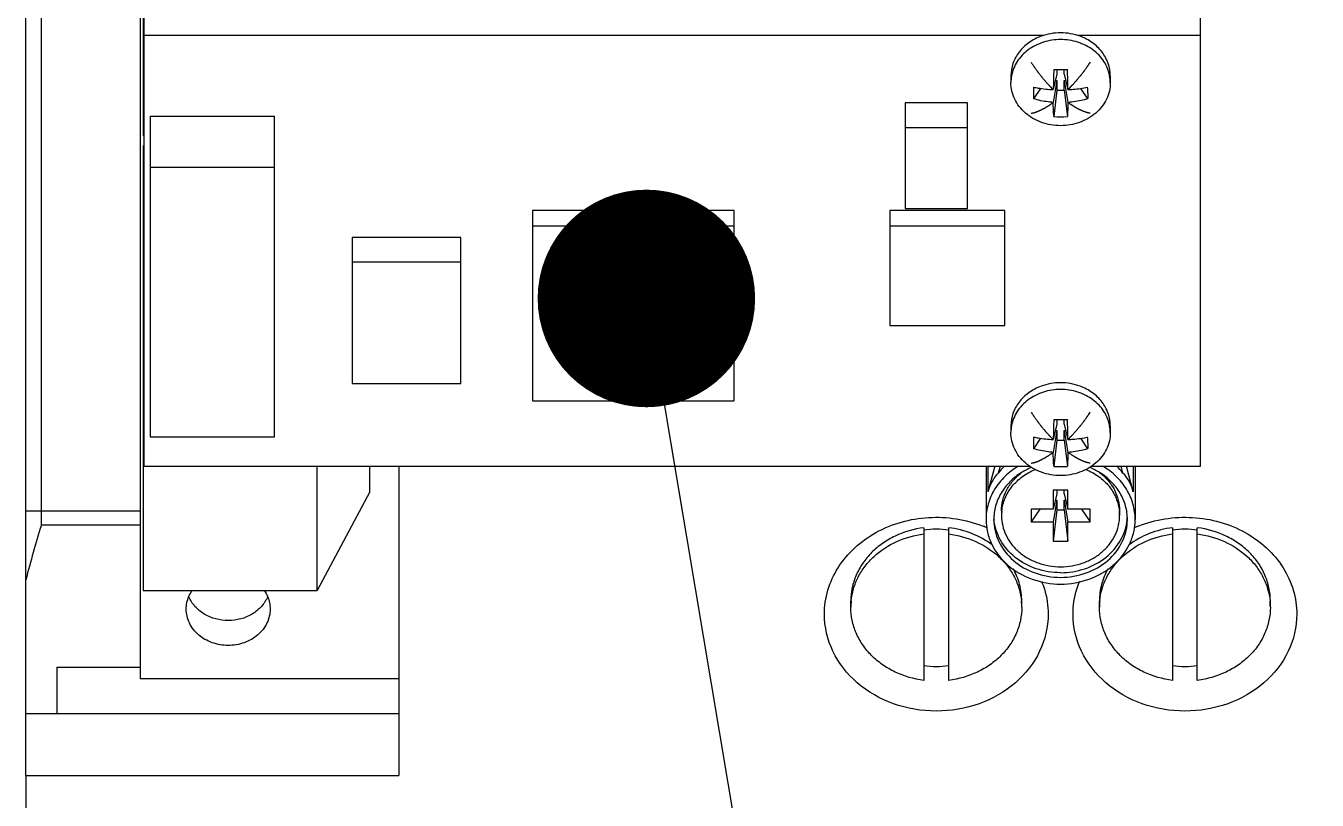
# Model space of a CAD drawing. Header units: millimetres. Extents: x 0 to 841, y 0 to 594.
# Drawn here: x 733.02 to 753.8, y 263.84 to 276.3 of the extents above; entities that cross this region are included whole.
import ezdxf

# ---------------------------------------------------------------- set-up
doc = ezdxf.new("R2010")
doc.units = ezdxf.units.MM
doc.header["$LTSCALE"] = 46.255
doc.layers.get('0').update_dxf_attribs({"linetype": 'CONTINUOUS'})
for name, color, linetype in [('AXIS', 7, 'CONTINUOUS'), ('COSMETIC', 7, 'CONTINUOUS'), ('NOTE', 7, 'CONTINUOUS')]:
    doc.layers.add(name, color=color, linetype=linetype)
doc.styles.get("Standard").update_dxf_attribs({"font": 'txt', "width": 0.85})
doc.dimstyles.get("Standard").update_dxf_attribs({"dimtxt": 3.5, "dimasz": 3.5, "dimexe": 1.5, "dimexo": 1, "dimtad": 1, "dimtxsty": 'STANDARD', "dimblk": '_FILLED', "dimblk1": '_FILLED', "dimblk2": '_FILLED', "dimcen": 0.09, "dimadec": 0, "dimazin": 0, "dimtol": 1, "dimtp": 0.01, "dimtm": 0.01, "dimtfac": 1, "dimtofl": 0, "dimtmove": 0, "dimatfit": 3, "dimldrblk": '_FILLED', "dimfxl": 1, "dimtolj": 1, "dimarcsym": 0})

# ---------------------------------------------------------------- blocks, each defined once
blk = doc.blocks.new('_FILLED')
at = {"color": 0, "linetype": 'BYBLOCK'}
blk.add_solid([(0, 0), (-1, 0.2143), (-1, -0.2143)], dxfattribs=at)

msp = doc.modelspace()

# ---------------------------------------------------------------- linework, layer by layer
at = {"color": 7, "linetype": 'CONTINUOUS'}
for p, q in [((733.024, 264.234), (733.024, 282.421)), ((733.274, 268.495), (733.274, 282.421)), ((734.861, 282.421), (734.861, 265.795)), ((734.911, 279.997), (734.911, 274.531)), ((734.924, 276.541), (734.924, 269.213)), ((751.924, 269.213), (751.924, 276.541)), ((749.4, 276.141), (734.924, 276.141)), ((751.924, 276.141), (749.947, 276.141)), ((749.614, 275.593), (749.614, 275.518)), ((749.733, 275.518), (749.733, 275.593)), ((748.874, 275.491), (748.874, 275.383)), ((749.614, 275.518), (749.555, 275.27)), ((749.614, 275.415), (749.555, 275.065)), ((749.59, 275.415), (749.614, 275.415)), ((749.614, 275.415), (749.614, 275.261)), ((749.733, 275.518), (749.792, 275.27)), ((749.733, 275.415), (749.758, 275.415)), ((749.733, 275.415), (749.792, 275.065)), ((749.733, 275.261), (749.733, 275.415)), ((750.474, 275.491), (750.474, 275.383)), ((749.352, 275.29), (749.239, 275.123)), ((749.614, 275.261), (749.565, 274.84)), ((749.614, 275.261), (749.733, 275.261)), ((749.733, 275.261), (749.783, 274.84)), ((749.996, 275.29), (750.109, 275.123)), ((748.174, 275.058), (747.174, 275.058)), ((747.174, 275.058), (747.174, 273.359)), ((748.174, 273.359), (748.174, 275.058)), ((735.024, 274.842), (737.024, 274.842)), ((735.024, 274.842), (735.024, 269.687)), ((737.024, 269.687), (737.024, 274.842)), ((734.911, 274.531), (734.924, 274.531)), ((748.174, 274.658), (747.174, 274.658)), ((734.911, 274.368), (734.924, 274.368)), ((734.911, 274.368), (734.911, 267.214)), ((737.024, 274.017), (735.024, 274.017)), ((744.424, 273.326), (741.174, 273.326)), ((741.174, 273.326), (741.174, 270.262)), ((744.424, 270.262), (744.424, 273.326)), ((748.774, 273.326), (746.924, 273.326)), ((746.924, 273.326), (746.924, 271.474)), ((747.174, 273.359), (748.174, 273.359)), ((748.774, 271.474), (748.774, 273.326)), ((744.424, 273.076), (741.174, 273.076)), ((748.774, 273.076), (746.924, 273.076)), ((740.024, 272.893), (738.274, 272.893)), ((738.274, 272.893), (738.274, 270.545)), ((740.024, 270.545), (740.024, 272.893)), ((740.024, 272.493), (738.274, 272.493)), ((734.924, 272.193), (734.911, 272.193)), ((746.924, 271.474), (748.774, 271.474)), ((738.274, 270.545), (740.024, 270.545)), ((741.174, 270.262), (744.424, 270.262)), ((749.614, 269.964), (749.614, 269.889)), ((749.733, 269.889), (749.733, 269.964)), ((748.874, 269.862), (748.874, 269.754)), ((749.614, 269.889), (749.555, 269.641)), ((749.614, 269.786), (749.555, 269.435)), ((749.59, 269.786), (749.614, 269.786)), ((749.614, 269.786), (749.614, 269.632)), ((749.733, 269.889), (749.792, 269.641)), ((749.733, 269.786), (749.758, 269.786)), ((749.733, 269.786), (749.792, 269.435)), ((749.733, 269.632), (749.733, 269.786)), ((750.474, 269.862), (750.474, 269.754)), ((735.024, 269.687), (737.024, 269.687)), ((749.352, 269.661), (749.239, 269.493)), ((749.614, 269.632), (749.565, 269.211)), ((749.614, 269.632), (749.733, 269.632)), ((749.733, 269.632), (749.783, 269.211)), ((749.996, 269.661), (750.109, 269.493)), ((734.924, 269.213), (749.177, 269.213)), ((737.711, 267.214), (737.711, 269.213)), ((738.561, 268.8), (738.561, 269.213)), ((748.505, 269.213), (748.505, 268.802)), ((748.614, 269.213), (748.505, 268.802)), ((748.701, 269.213), (748.672, 269.102)), ((750.17, 269.213), (751.924, 269.213)), ((750.676, 269.102), (750.646, 269.213)), ((750.843, 268.802), (750.733, 269.213)), ((750.843, 269.213), (750.843, 268.802)), ((738.561, 268.8), (737.711, 267.214)), ((749.793, 268.829), (749.555, 268.829)), ((749.555, 268.829), (749.555, 268.521)), ((749.614, 268.769), (749.555, 268.521)), ((749.614, 268.829), (749.614, 268.769)), ((749.733, 268.769), (749.733, 268.829)), ((749.733, 268.769), (749.793, 268.521)), ((749.793, 268.521), (749.793, 268.829)), ((733.024, 268.495), (734.861, 268.495)), ((733.274, 268.264), (733.274, 268.495)), ((748.724, 268.493), (748.724, 268.418)), ((749.555, 268.521), (749.199, 268.521)), ((749.199, 268.521), (749.199, 268.315)), ((749.338, 268.521), (749.199, 268.315)), ((749.614, 268.666), (749.555, 268.315)), ((749.614, 268.512), (749.555, 268.006)), ((749.59, 268.666), (749.614, 268.666)), ((749.614, 268.666), (749.614, 268.512)), ((749.614, 268.512), (749.733, 268.512)), ((749.733, 268.666), (749.758, 268.666)), ((749.733, 268.666), (749.793, 268.315)), ((749.733, 268.512), (749.733, 268.666)), ((749.733, 268.512), (749.793, 268.006)), ((750.149, 268.521), (749.793, 268.521)), ((750.01, 268.521), (750.149, 268.315)), ((750.149, 268.315), (750.149, 268.521)), ((750.624, 268.493), (750.624, 268.418)), ((734.861, 268.264), (733.274, 268.264)), ((749.199, 268.315), (749.555, 268.315)), ((749.555, 268.315), (749.555, 268.006)), ((749.793, 268.315), (750.149, 268.315)), ((749.793, 268.006), (749.793, 268.315)), ((747.474, 268.223), (747.474, 265.767)), ((747.874, 265.767), (747.874, 268.223)), ((751.474, 268.223), (751.474, 265.767)), ((751.874, 265.767), (751.874, 268.223)), ((749.555, 268.006), (749.793, 268.006)), ((734.911, 267.214), (737.711, 267.214)), ((746.299, 266.945), (746.299, 267.045)), ((749.049, 266.945), (749.049, 267.045)), ((750.299, 266.945), (750.299, 267.045)), ((753.049, 266.945), (753.049, 267.045)), ((733.524, 265.98), (734.861, 265.98)), ((733.524, 265.98), (733.524, 265.234)), ((734.861, 265.795), (739.024, 265.795)), ((733.024, 265.234), (739.024, 265.234))]:
    msp.add_line(p, q, dxfattribs=at)
at = {"color": 3, "linetype": 'CONTINUOUS'}
for p, q in [((739.024, 269.213), (739.024, 264.234)), ((733.024, 264.234), (739.024, 264.234)), ((733.024, 264.234), (733.024, 258.172))]:
    msp.add_line(p, q, dxfattribs=at)
at = {"color": 7, "linetype": 'CONTINUOUS'}
for centre, radius, start, end in [((759.48, 275.132), 9.925, 177.3332, 179.2024), ((749.674, 281.958), 6.365, 269.0206, 270.9794), ((739.463, 275.12), 10.331, 0.8343, 2.6301), ((749.477, 275.383), 0.603, 169.7231, 179.9808), ((749.87, 275.383), 0.603, 0.0192, 10.2769), ((751.285, 275.213), 2.049, 177.2615, 179.9801), ((750.927, 275.211), 1.691, 179.9215, 183.0154), ((748.005, 275.212), 2.106, 0.057, 2.7014), ((749.674, 276.026), 1.192, 264.7609, 275.2391), ((759.48, 269.503), 9.925, 177.3332, 179.2024), ((749.674, 276.329), 6.365, 269.0206, 270.9794), ((739.463, 269.49), 10.331, 0.8343, 2.6301), ((749.477, 269.754), 0.603, 169.7231, 179.9808), ((749.87, 269.754), 0.603, 0.0192, 10.2769), ((751.285, 269.584), 2.049, 177.2615, 179.9801), ((750.927, 269.582), 1.691, 179.9215, 183.0154), ((748.005, 269.583), 2.106, 0.057, 2.7014), ((749.528, 268.449), 1.077, 134.7247, 142.6844), ((749.641, 268.153), 1.128, 112.6333, 121.8637), ((749.674, 270.397), 1.192, 264.7609, 275.2391), ((749.712, 268.164), 1.115, 58.0828, 67.4203), ((749.828, 268.457), 1.065, 37.2736, 45.3173), ((749.438, 268.418), 0.714, 173.9935, 179.9931), ((749.91, 268.418), 0.714, 0.0069, 6.0065), ((750.681, 262.842), 18.232, 162.6977, 165.5718), ((749.407, 268.43), 0.808, 183.4793, 185.3134), ((749.941, 268.43), 0.808, 354.6866, 356.5207), ((747.674, 266.729), 1.469, 82.1787, 97.8213), ((751.674, 266.729), 1.469, 82.1787, 97.8213), ((747.332, 266.945), 1.033, 174.4656, 179.9953), ((748.016, 266.945), 1.033, 0.0041, 5.5351), ((751.332, 266.945), 1.033, 174.4656, 179.9953), ((752.016, 266.945), 1.033, 0.0041, 5.5351), ((747.674, 267.46), 1.469, 262.1787, 277.8213), ((751.674, 267.46), 1.469, 262.1787, 277.8213)]:
    msp.add_arc(centre, radius, start, end, dxfattribs=at)
at = {"color": 3, "linetype": 'CONTINUOUS'}
for centre, start, end in [((747.71, 266.451), 66.0069, 68.2638), ((751.638, 266.451), 111.7251, 114.0023)]:
    msp.add_arc(centre, 1.935, start, end, dxfattribs=at)
at = {"color": 7, "linetype": 'CONTINUOUS'}
for major_axis, start_param, end_param in [((-0.961, 1.172), 0.060293, 0.415714), ((0.961, 1.172), -0.415714, -0.060293)]:
    msp.add_ellipse((749.674, 267.968), major_axis=major_axis, ratio=0.613783, start_param=start_param, end_param=end_param, dxfattribs=at)
for points in [[(749.987, 276.129), (749.888, 276.166), (749.674, 276.203), (749.46, 276.166), (749.36, 276.129)], [(749.987, 270.5), (749.888, 270.536), (749.674, 270.574), (749.46, 270.536), (749.36, 270.5)], [(735.647, 267.115), (735.661, 267.15), (735.68, 267.183), (735.702, 267.215)], [(736.859, 267.215), (736.88, 267.183), (736.899, 267.15), (736.914, 267.115)], [(735.605, 266.913), (735.605, 266.982), (735.62, 267.052), (735.647, 267.115)], [(736.914, 267.115), (736.941, 267.052), (736.955, 266.982), (736.955, 266.913)]]:
    msp.add_open_spline(points, degree=3, dxfattribs=at)
for points, knots in [([(749.36, 276.129), (749.29, 276.103), (749.158, 276.034), (749, 275.882), (748.897, 275.697), (748.874, 275.559), (748.874, 275.491)], [0, 0, 0, 0, 0.264196, 0.51816, 0.762163, 1, 1, 1, 1]), ([(750.464, 275.491), (750.457, 275.531), (750.433, 275.612), (750.375, 275.724), (750.295, 275.826), (750.161, 275.944), (749.953, 276.048), (749.674, 276.09), (749.395, 276.048), (749.187, 275.944), (749.053, 275.826), (748.973, 275.724), (748.914, 275.612), (748.891, 275.531), (748.883, 275.491)], [0, 0, 0, 0, 0.058134, 0.117293, 0.177834, 0.239929, 0.368066, 0.5, 0.631934, 0.760071, 0.822166, 0.882707, 0.941866, 1, 1, 1, 1]), ([(750.474, 275.491), (750.474, 275.559), (750.45, 275.697), (750.348, 275.882), (750.19, 276.034), (750.058, 276.103), (749.987, 276.129)], [0, 0, 0, 0, 0.237837, 0.48184, 0.735804, 1, 1, 1, 1]), ([(750.474, 275.383), (750.474, 275.338), (750.463, 275.246), (750.417, 275.115), (750.342, 274.994), (750.242, 274.889), (750.119, 274.802), (749.933, 274.717), (749.674, 274.673), (749.414, 274.717), (749.228, 274.802), (749.106, 274.889), (749.006, 274.994), (748.931, 275.115), (748.884, 275.246), (748.874, 275.338), (748.874, 275.383)], [0, 0, 0, 0, 0.05809, 0.116891, 0.176996, 0.238758, 0.302267, 0.367347, 0.5, 0.632653, 0.697733, 0.761242, 0.823004, 0.883109, 0.94191, 1, 1, 1, 1]), ([(749.239, 275.311), (749.264, 275.306), (749.368, 275.285), (749.474, 275.274), (749.555, 275.27)], [0, 0, 0, 0, 0.240793, 1, 1, 1, 1]), ([(749.555, 275.065), (749.528, 275.067), (749.421, 275.077), (749.315, 275.099), (749.239, 275.123)], [0, 0, 0, 0, 0.256237, 1, 1, 1, 1]), ([(749.792, 275.27), (749.82, 275.271), (749.926, 275.279), (750.032, 275.294), (750.109, 275.311)], [0, 0, 0, 0, 0.257828, 1, 1, 1, 1]), ([(750.109, 275.123), (750.084, 275.115), (749.98, 275.087), (749.873, 275.071), (749.792, 275.065)], [0, 0, 0, 0, 0.242936, 1, 1, 1, 1]), ([(750.111, 275.214), (750.111, 275.206), (750.111, 275.176), (750.11, 275.145), (750.109, 275.123)], [0, 0, 0, 0, 0.25651, 1, 1, 1, 1]), ([(749.565, 274.84), (749.562, 274.874), (749.558, 274.949), (749.556, 275.024), (749.555, 275.065)], [0, 0, 0, 0, 0.452142, 1, 1, 1, 1]), ([(749.792, 275.065), (749.792, 275.024), (749.79, 274.949), (749.785, 274.874), (749.783, 274.84)], [0, 0, 0, 0, 0.547858, 1, 1, 1, 1]), ([(749.36, 270.5), (749.29, 270.474), (749.158, 270.405), (749, 270.253), (748.897, 270.067), (748.874, 269.93), (748.874, 269.862)], [0, 0, 0, 0, 0.264196, 0.51816, 0.762163, 1, 1, 1, 1]), ([(750.464, 269.861), (750.457, 269.902), (750.433, 269.982), (750.375, 270.095), (750.295, 270.197), (750.161, 270.315), (749.953, 270.419), (749.674, 270.461), (749.395, 270.419), (749.187, 270.315), (749.053, 270.197), (748.973, 270.095), (748.914, 269.982), (748.891, 269.902), (748.883, 269.861)], [0, 0, 0, 0, 0.058134, 0.117293, 0.177834, 0.239929, 0.368066, 0.5, 0.631934, 0.760071, 0.822166, 0.882707, 0.941866, 1, 1, 1, 1]), ([(750.474, 269.862), (750.474, 269.93), (750.45, 270.067), (750.348, 270.253), (750.19, 270.405), (750.058, 270.474), (749.987, 270.5)], [0, 0, 0, 0, 0.237837, 0.48184, 0.735804, 1, 1, 1, 1]), ([(750.474, 269.754), (750.474, 269.709), (750.463, 269.617), (750.417, 269.486), (750.342, 269.365), (750.242, 269.26), (750.119, 269.173), (749.933, 269.088), (749.674, 269.043), (749.414, 269.088), (749.228, 269.173), (749.106, 269.26), (749.006, 269.365), (748.931, 269.486), (748.884, 269.617), (748.874, 269.709), (748.874, 269.754)], [0, 0, 0, 0, 0.05809, 0.116891, 0.176996, 0.238758, 0.302267, 0.367347, 0.5, 0.632653, 0.697733, 0.761242, 0.823004, 0.883109, 0.94191, 1, 1, 1, 1]), ([(749.239, 269.682), (749.264, 269.676), (749.368, 269.656), (749.474, 269.645), (749.555, 269.641)], [0, 0, 0, 0, 0.240793, 1, 1, 1, 1]), ([(749.792, 269.641), (749.82, 269.642), (749.926, 269.65), (750.032, 269.665), (750.109, 269.682)], [0, 0, 0, 0, 0.257828, 1, 1, 1, 1]), ([(750.111, 269.585), (750.111, 269.577), (750.111, 269.546), (750.11, 269.516), (750.109, 269.493)], [0, 0, 0, 0, 0.25651, 1, 1, 1, 1]), ([(749.555, 269.435), (749.528, 269.437), (749.421, 269.448), (749.315, 269.47), (749.239, 269.493)], [0, 0, 0, 0, 0.256237, 1, 1, 1, 1]), ([(749.565, 269.211), (749.562, 269.244), (749.558, 269.319), (749.556, 269.394), (749.555, 269.435)], [0, 0, 0, 0, 0.452142, 1, 1, 1, 1]), ([(749.792, 269.435), (749.792, 269.394), (749.79, 269.319), (749.785, 269.244), (749.783, 269.211)], [0, 0, 0, 0, 0.547858, 1, 1, 1, 1]), ([(750.109, 269.493), (750.084, 269.486), (749.98, 269.458), (749.873, 269.441), (749.792, 269.435)], [0, 0, 0, 0, 0.242936, 1, 1, 1, 1]), ([(749.046, 269.111), (748.978, 269.069), (748.854, 268.971), (748.71, 268.787), (748.619, 268.578), (748.599, 268.429), (748.599, 268.355)], [0, 0, 0, 0, 0.261261, 0.51383, 0.759034, 1, 1, 1, 1]), ([(748.724, 268.493), (748.724, 268.551), (748.738, 268.669), (748.803, 268.836), (748.906, 268.988), (748.996, 269.072), (749.046, 269.11)], [0, 0, 0, 0, 0.242392, 0.488235, 0.740279, 1, 1, 1, 1]), ([(748.728, 268.492), (748.735, 268.563), (748.772, 268.706), (748.889, 268.897), (749.057, 269.056), (749.194, 269.131), (749.267, 269.161)], [0, 0, 0, 0, 0.23844, 0.483247, 0.73706, 1, 1, 1, 1]), ([(750.081, 269.161), (750.153, 269.131), (750.291, 269.056), (750.459, 268.897), (750.575, 268.706), (750.612, 268.563), (750.62, 268.492)], [0, 0, 0, 0, 0.26294, 0.516753, 0.76156, 1, 1, 1, 1]), ([(750.749, 268.355), (750.749, 268.429), (750.728, 268.578), (750.638, 268.787), (750.494, 268.971), (750.369, 269.069), (750.302, 269.111)], [0, 0, 0, 0, 0.240966, 0.48617, 0.738739, 1, 1, 1, 1]), ([(750.302, 269.11), (750.351, 269.072), (750.442, 268.988), (750.545, 268.836), (750.609, 268.669), (750.624, 268.551), (750.624, 268.493)], [0, 0, 0, 0, 0.259721, 0.511765, 0.757608, 1, 1, 1, 1]), ([(748.599, 268.355), (748.599, 268.294), (748.613, 268.171), (748.696, 267.934), (748.903, 267.672), (749.259, 267.471), (749.535, 267.424), (749.674, 267.424)], [0, 0, 0, 0, 0.116452, 0.23434, 0.477366, 0.734062, 1, 1, 1, 1]), ([(749.674, 267.499), (749.542, 267.499), (749.279, 267.541), (748.936, 267.724), (748.688, 268.005), (748.613, 268.24), (748.602, 268.355)], [0, 0, 0, 0, 0.265393, 0.522384, 0.766518, 1, 1, 1, 1]), ([(748.724, 268.418), (748.724, 268.364), (748.736, 268.255), (748.791, 268.099), (748.88, 267.956), (749, 267.831), (749.145, 267.728), (749.366, 267.626), (749.674, 267.574), (749.982, 267.626), (750.203, 267.728), (750.348, 267.831), (750.467, 267.956), (750.556, 268.099), (750.611, 268.255), (750.624, 268.364), (750.624, 268.418)], [0, 0, 0, 0, 0.05809, 0.116891, 0.176996, 0.238758, 0.302267, 0.367347, 0.5, 0.632653, 0.697733, 0.761242, 0.823004, 0.883109, 0.94191, 1, 1, 1, 1]), ([(749.674, 267.424), (749.813, 267.424), (750.089, 267.471), (750.445, 267.672), (750.651, 267.934), (750.735, 268.171), (750.749, 268.294), (750.749, 268.355)], [0, 0, 0, 0, 0.265938, 0.522634, 0.76566, 0.883548, 1, 1, 1, 1]), ([(749.674, 267.499), (749.806, 267.499), (750.068, 267.541), (750.412, 267.724), (750.659, 268.005), (750.735, 268.24), (750.745, 268.355)], [0, 0, 0, 0, 0.265393, 0.522384, 0.766518, 1, 1, 1, 1]), ([(747.474, 268.223), (747.315, 268.203), (747.08, 268.135), (746.807, 267.977), (746.63, 267.829), (746.486, 267.657), (746.379, 267.464), (746.314, 267.258), (746.299, 267.115), (746.299, 267.045)], [0, 0, 0, 0, 0.265259, 0.394795, 0.521252, 0.644516, 0.764881, 0.883038, 1, 1, 1, 1]), ([(746.304, 267.044), (746.31, 267.111), (746.336, 267.244), (746.413, 267.433), (746.525, 267.609), (746.719, 267.82), (747.033, 268.023), (747.324, 268.104), (747.474, 268.123)], [0, 0, 0, 0, 0.116948, 0.235437, 0.356268, 0.479942, 0.735313, 1, 1, 1, 1]), ([(748.573, 267.946), (748.473, 268.02), (748.249, 268.144), (748.001, 268.207), (747.874, 268.223)], [0, 0, 0, 0, 0.493063, 1, 1, 1, 1]), ([(747.874, 268.123), (748.024, 268.104), (748.315, 268.023), (748.629, 267.82), (748.823, 267.609), (748.935, 267.433), (749.011, 267.244), (749.038, 267.111), (749.044, 267.044)], [0, 0, 0, 0, 0.264684, 0.520056, 0.64373, 0.764562, 0.883052, 1, 1, 1, 1]), ([(750.304, 267.044), (750.31, 267.111), (750.336, 267.244), (750.413, 267.433), (750.525, 267.609), (750.719, 267.82), (751.033, 268.023), (751.324, 268.104), (751.474, 268.123)], [0, 0, 0, 0, 0.116948, 0.235437, 0.356268, 0.479942, 0.735313, 1, 1, 1, 1]), ([(751.474, 268.223), (751.347, 268.207), (751.099, 268.144), (750.875, 268.02), (750.775, 267.946)], [0, 0, 0, 0, 0.506937, 1, 1, 1, 1]), ([(753.049, 267.045), (753.049, 267.115), (753.034, 267.258), (752.969, 267.464), (752.862, 267.657), (752.718, 267.829), (752.541, 267.977), (752.267, 268.135), (752.033, 268.203), (751.874, 268.223)], [0, 0, 0, 0, 0.116962, 0.235119, 0.355484, 0.478748, 0.605205, 0.734741, 1, 1, 1, 1]), ([(751.874, 268.123), (752.024, 268.104), (752.315, 268.023), (752.629, 267.82), (752.823, 267.609), (752.935, 267.433), (753.011, 267.244), (753.038, 267.111), (753.044, 267.044)], [0, 0, 0, 0, 0.264684, 0.520056, 0.64373, 0.764562, 0.883052, 1, 1, 1, 1]), ([(749.049, 267.045), (749.049, 267.133), (749.025, 267.313), (748.957, 267.48), (748.914, 267.559)], [0, 0, 0, 0, 0.496092, 1, 1, 1, 1]), ([(750.434, 267.559), (750.39, 267.48), (750.322, 267.313), (750.299, 267.133), (750.299, 267.045)], [0, 0, 0, 0, 0.503908, 1, 1, 1, 1]), ([(736.914, 267.112), (736.89, 267.055), (736.82, 266.948), (736.617, 266.782), (736.28, 266.693), (735.944, 266.782), (735.74, 266.948), (735.671, 267.055), (735.647, 267.112)], [0, 0, 0, 0, 0.118535, 0.242293, 0.5, 0.757707, 0.881465, 1, 1, 1, 1]), ([(736.955, 266.913), (736.955, 266.837), (736.918, 266.679), (736.764, 266.485), (736.541, 266.358), (736.28, 266.314), (736.02, 266.358), (735.796, 266.485), (735.642, 266.679), (735.605, 266.837), (735.605, 266.913)], [0, 0, 0, 0, 0.116621, 0.2383, 0.366836, 0.5, 0.633164, 0.7617, 0.883379, 1, 1, 1, 1]), ([(747.474, 265.767), (747.315, 265.787), (747.08, 265.854), (746.807, 266.012), (746.63, 266.16), (746.486, 266.333), (746.379, 266.525), (746.314, 266.731), (746.299, 266.874), (746.299, 266.945)], [0, 0, 0, 0, 0.265259, 0.394794, 0.521251, 0.644516, 0.764881, 0.883038, 1, 1, 1, 1]), ([(749.049, 266.945), (749.049, 266.874), (749.034, 266.731), (748.969, 266.525), (748.862, 266.333), (748.718, 266.16), (748.541, 266.012), (748.267, 265.854), (748.033, 265.787), (747.874, 265.767)], [0, 0, 0, 0, 0.116962, 0.235119, 0.355484, 0.478748, 0.605204, 0.734739, 1, 1, 1, 1]), ([(751.474, 265.767), (751.315, 265.787), (751.08, 265.854), (750.807, 266.012), (750.63, 266.16), (750.486, 266.333), (750.379, 266.525), (750.314, 266.731), (750.299, 266.874), (750.299, 266.945)], [0, 0, 0, 0, 0.265259, 0.394794, 0.521251, 0.644516, 0.764881, 0.883038, 1, 1, 1, 1]), ([(753.049, 266.945), (753.049, 266.874), (753.034, 266.731), (752.969, 266.525), (752.862, 266.333), (752.718, 266.16), (752.541, 266.012), (752.267, 265.854), (752.033, 265.787), (751.874, 265.767)], [0, 0, 0, 0, 0.116962, 0.235119, 0.355484, 0.478748, 0.605204, 0.734739, 1, 1, 1, 1])]:
    msp.add_open_spline(points, degree=3, knots=knots, dxfattribs=at)
at = {"color": 3, "linetype": 'CONTINUOUS'}
for points, knots in [([(745.874, 266.832), (745.874, 266.962), (745.912, 267.226), (746.141, 267.722), (746.687, 268.214), (747.547, 268.451), (748.151, 268.358), (748.426, 268.248)], [0, 0, 0, 0, 0.115188, 0.23266, 0.477738, 0.737772, 1, 1, 1, 1]), ([(750.922, 268.248), (751.197, 268.358), (751.801, 268.451), (752.661, 268.214), (753.208, 267.722), (753.435, 267.226), (753.474, 266.962), (753.474, 266.832)], [0, 0, 0, 0, 0.262228, 0.522254, 0.767344, 0.884804, 1, 1, 1, 1]), ([(749.366, 267.362), (749.384, 267.32), (749.446, 267.15), (749.474, 266.967), (749.474, 266.832)], [0, 0, 0, 0, 0.25275, 1, 1, 1, 1]), ([(749.874, 266.832), (749.874, 266.967), (749.901, 267.15), (749.963, 267.32), (749.981, 267.362)], [0, 0, 0, 0, 0.74725, 1, 1, 1, 1]), ([(749.474, 266.832), (749.474, 266.628), (749.374, 266.206), (748.965, 265.689), (748.368, 265.351), (747.674, 265.234), (746.979, 265.351), (746.383, 265.689), (745.973, 266.206), (745.874, 266.628), (745.874, 266.832)], [0, 0, 0, 0, 0.116582, 0.238282, 0.366834, 0.499995, 0.633155, 0.761699, 0.883398, 1, 1, 1, 1]), ([(753.474, 266.832), (753.474, 266.628), (753.374, 266.206), (752.965, 265.689), (752.368, 265.351), (751.674, 265.234), (750.979, 265.351), (750.383, 265.689), (749.973, 266.206), (749.874, 266.628), (749.874, 266.832)], [0, 0, 0, 0, 0.116582, 0.238282, 0.366834, 0.499995, 0.633155, 0.761699, 0.883398, 1, 1, 1, 1])]:
    msp.add_open_spline(points, degree=3, knots=knots, dxfattribs=at)
at = {"layer": 'AXIS', "color": 7, "linetype": 'CONTINUOUS'}
for p, q in [((748.474, 269.213), (748.474, 268.355)), ((750.874, 269.213), (750.874, 268.355))]:
    msp.add_line(p, q, dxfattribs=at)
for points, knots in [([(748.997, 269.214), (748.918, 269.167), (748.773, 269.058), (748.604, 268.849), (748.498, 268.61), (748.474, 268.439), (748.474, 268.355)], [0, 0, 0, 0, 0.261636, 0.514348, 0.759396, 1, 1, 1, 1]), ([(750.874, 268.355), (750.874, 268.439), (750.85, 268.61), (750.743, 268.849), (750.574, 269.058), (750.429, 269.167), (750.35, 269.214)], [0, 0, 0, 0, 0.240604, 0.485652, 0.738364, 1, 1, 1, 1]), ([(748.474, 268.355), (748.474, 268.287), (748.49, 268.15), (748.583, 267.885), (748.813, 267.593), (749.211, 267.368), (749.518, 267.316), (749.674, 267.316)], [0, 0, 0, 0, 0.116452, 0.23434, 0.477366, 0.734062, 1, 1, 1, 1]), ([(749.674, 267.316), (749.829, 267.316), (750.137, 267.368), (750.534, 267.593), (750.765, 267.885), (750.858, 268.15), (750.874, 268.287), (750.874, 268.355)], [0, 0, 0, 0, 0.265938, 0.522634, 0.76566, 0.883548, 1, 1, 1, 1])]:
    msp.add_open_spline(points, degree=3, knots=knots, dxfattribs=at)
at = {"layer": 'COSMETIC', "color": 7, "linetype": 'CONTINUOUS'}
for points, knots in [([(749.199, 275.712), (749.205, 275.703), (749.214, 275.689), (749.227, 275.67), (749.234, 275.658), (749.24, 275.649), (749.244, 275.643), (749.247, 275.639), (749.251, 275.634), (749.257, 275.626), (749.265, 275.614), (749.275, 275.6), (749.285, 275.586), (749.293, 275.575), (749.298, 275.568), (749.3, 275.565), (749.301, 275.563), (749.303, 275.56), (749.307, 275.556), (749.311, 275.55), (749.319, 275.541), (749.328, 275.529), (749.339, 275.514), (749.348, 275.502), (749.355, 275.494), (749.359, 275.489), (749.361, 275.485), (749.364, 275.482), (749.368, 275.477), (749.375, 275.469), (749.384, 275.458), (749.396, 275.444), (749.405, 275.433), (749.413, 275.424), (749.418, 275.418), (749.421, 275.414), (749.425, 275.409), (749.433, 275.401), (749.443, 275.39), (749.455, 275.376), (749.467, 275.362), (749.478, 275.351), (749.485, 275.343), (749.489, 275.338), (749.493, 275.334), (749.499, 275.329), (749.511, 275.316), (749.53, 275.296), (749.547, 275.279), (749.555, 275.27)], [0, 0, 0, 0, 0.0625, 0.09375, 0.125, 0.140625, 0.15625, 0.164062, 0.171875, 0.1875, 0.21875, 0.25, 0.28125, 0.3125, 0.320312, 0.328125, 0.332031, 0.335938, 0.34375, 0.359375, 0.375, 0.40625, 0.4375, 0.46875, 0.484375, 0.492188, 0.5, 0.507812, 0.515625, 0.53125, 0.5625, 0.59375, 0.625, 0.640625, 0.65625, 0.664062, 0.671875, 0.6875, 0.71875, 0.75, 0.78125, 0.8125, 0.828125, 0.835938, 0.84375, 0.859375, 0.875, 0.9375, 1, 1, 1, 1]), ([(750.149, 275.712), (750.143, 275.703), (750.133, 275.689), (750.121, 275.67), (750.113, 275.658), (750.107, 275.649), (750.103, 275.643), (750.1, 275.639), (750.097, 275.634), (750.091, 275.626), (750.083, 275.614), (750.073, 275.6), (750.062, 275.586), (750.055, 275.575), (750.05, 275.568), (750.048, 275.565), (750.046, 275.563), (750.044, 275.56), (750.041, 275.556), (750.036, 275.55), (750.029, 275.541), (750.02, 275.529), (750.008, 275.514), (749.999, 275.502), (749.993, 275.494), (749.989, 275.489), (749.986, 275.485), (749.983, 275.482), (749.979, 275.477), (749.973, 275.469), (749.963, 275.458), (749.952, 275.444), (749.942, 275.433), (749.935, 275.424), (749.93, 275.418), (749.926, 275.414), (749.922, 275.409), (749.915, 275.401), (749.905, 275.39), (749.892, 275.376), (749.88, 275.362), (749.87, 275.351), (749.863, 275.343), (749.858, 275.338), (749.854, 275.334), (749.849, 275.329), (749.836, 275.316), (749.818, 275.296), (749.801, 275.279), (749.792, 275.27)], [0, 0, 0, 0, 0.0625, 0.09375, 0.125, 0.140625, 0.15625, 0.164062, 0.171875, 0.1875, 0.21875, 0.25, 0.28125, 0.3125, 0.320312, 0.328125, 0.332031, 0.335938, 0.34375, 0.359375, 0.375, 0.40625, 0.4375, 0.46875, 0.484375, 0.492188, 0.5, 0.507812, 0.515625, 0.53125, 0.5625, 0.59375, 0.625, 0.640625, 0.65625, 0.664062, 0.671875, 0.6875, 0.71875, 0.75, 0.78125, 0.8125, 0.828125, 0.835938, 0.84375, 0.859375, 0.875, 0.9375, 1, 1, 1, 1]), ([(749.199, 274.89), (749.205, 274.891), (749.214, 274.893), (749.227, 274.896), (749.234, 274.897), (749.24, 274.899), (749.244, 274.899), (749.247, 274.9), (749.249, 274.9), (749.25, 274.901), (749.252, 274.902), (749.256, 274.903), (749.26, 274.904), (749.267, 274.906), (749.275, 274.909), (749.283, 274.912), (749.29, 274.914), (749.294, 274.916), (749.298, 274.917), (749.3, 274.917), (749.301, 274.918), (749.303, 274.919), (749.307, 274.92), (749.311, 274.922), (749.319, 274.926), (749.328, 274.93), (749.339, 274.935), (749.348, 274.939), (749.355, 274.942), (749.359, 274.943), (749.361, 274.944), (749.364, 274.946), (749.368, 274.948), (749.375, 274.952), (749.384, 274.957), (749.396, 274.963), (749.405, 274.968), (749.413, 274.972), (749.418, 274.974), (749.421, 274.976), (749.423, 274.977), (749.425, 274.979), (749.427, 274.98), (749.432, 274.983), (749.437, 274.986), (749.445, 274.991), (749.455, 274.997), (749.467, 275.005), (749.477, 275.011), (749.483, 275.014), (749.485, 275.016), (749.487, 275.017), (749.49, 275.019), (749.493, 275.021), (749.499, 275.025), (749.507, 275.031), (749.517, 275.038), (749.534, 275.05), (749.547, 275.059), (749.555, 275.065)], [0, 0, 0, 0, 0.0625, 0.09375, 0.125, 0.140625, 0.15625, 0.164062, 0.167969, 0.171875, 0.179688, 0.1875, 0.203125, 0.21875, 0.25, 0.28125, 0.296875, 0.3125, 0.320312, 0.328125, 0.332031, 0.335938, 0.34375, 0.359375, 0.375, 0.40625, 0.4375, 0.46875, 0.484375, 0.492188, 0.5, 0.507812, 0.515625, 0.53125, 0.5625, 0.59375, 0.625, 0.640625, 0.65625, 0.664062, 0.667969, 0.671875, 0.679688, 0.6875, 0.703125, 0.71875, 0.75, 0.78125, 0.8125, 0.820312, 0.828125, 0.832031, 0.835938, 0.84375, 0.859375, 0.875, 0.90625, 0.9375, 1, 1, 1, 1]), ([(750.149, 274.89), (750.143, 274.891), (750.133, 274.893), (750.121, 274.896), (750.113, 274.897), (750.107, 274.899), (750.103, 274.899), (750.101, 274.9), (750.099, 274.9), (750.097, 274.901), (750.095, 274.902), (750.092, 274.903), (750.088, 274.904), (750.081, 274.906), (750.073, 274.909), (750.064, 274.912), (750.057, 274.914), (750.053, 274.916), (750.05, 274.917), (750.048, 274.917), (750.046, 274.918), (750.044, 274.919), (750.041, 274.92), (750.036, 274.922), (750.029, 274.926), (750.02, 274.93), (750.008, 274.935), (749.999, 274.939), (749.993, 274.942), (749.989, 274.943), (749.986, 274.944), (749.983, 274.946), (749.979, 274.948), (749.973, 274.952), (749.963, 274.957), (749.952, 274.963), (749.942, 274.968), (749.935, 274.972), (749.93, 274.974), (749.927, 274.976), (749.925, 274.977), (749.923, 274.979), (749.92, 274.98), (749.916, 274.983), (749.911, 274.986), (749.903, 274.991), (749.892, 274.997), (749.88, 275.005), (749.871, 275.011), (749.865, 275.014), (749.862, 275.016), (749.86, 275.017), (749.858, 275.019), (749.854, 275.021), (749.849, 275.025), (749.841, 275.031), (749.83, 275.038), (749.813, 275.05), (749.801, 275.059), (749.792, 275.065)], [0, 0, 0, 0, 0.0625, 0.09375, 0.125, 0.140625, 0.15625, 0.164062, 0.167969, 0.171875, 0.179688, 0.1875, 0.203125, 0.21875, 0.25, 0.28125, 0.296875, 0.3125, 0.320312, 0.328125, 0.332031, 0.335938, 0.34375, 0.359375, 0.375, 0.40625, 0.4375, 0.46875, 0.484375, 0.492188, 0.5, 0.507812, 0.515625, 0.53125, 0.5625, 0.59375, 0.625, 0.640625, 0.65625, 0.664062, 0.667969, 0.671875, 0.679688, 0.6875, 0.703125, 0.71875, 0.75, 0.78125, 0.8125, 0.820312, 0.828125, 0.832031, 0.835938, 0.84375, 0.859375, 0.875, 0.90625, 0.9375, 1, 1, 1, 1]), ([(749.199, 270.083), (749.205, 270.074), (749.214, 270.06), (749.227, 270.041), (749.234, 270.029), (749.24, 270.02), (749.244, 270.014), (749.247, 270.009), (749.251, 270.005), (749.257, 269.996), (749.265, 269.985), (749.275, 269.971), (749.285, 269.957), (749.293, 269.946), (749.298, 269.939), (749.3, 269.936), (749.301, 269.934), (749.303, 269.931), (749.307, 269.927), (749.311, 269.921), (749.319, 269.911), (749.328, 269.899), (749.339, 269.885), (749.348, 269.873), (749.355, 269.865), (749.359, 269.86), (749.361, 269.856), (749.364, 269.853), (749.368, 269.848), (749.375, 269.84), (749.384, 269.829), (749.396, 269.815), (749.405, 269.804), (749.413, 269.795), (749.418, 269.789), (749.421, 269.784), (749.425, 269.78), (749.433, 269.772), (749.443, 269.76), (749.455, 269.747), (749.467, 269.733), (749.478, 269.722), (749.485, 269.714), (749.489, 269.709), (749.493, 269.705), (749.499, 269.699), (749.511, 269.686), (749.53, 269.667), (749.547, 269.649), (749.555, 269.641)], [0, 0, 0, 0, 0.0625, 0.09375, 0.125, 0.140625, 0.15625, 0.164062, 0.171875, 0.1875, 0.21875, 0.25, 0.28125, 0.3125, 0.320312, 0.328125, 0.332031, 0.335938, 0.34375, 0.359375, 0.375, 0.40625, 0.4375, 0.46875, 0.484375, 0.492188, 0.5, 0.507812, 0.515625, 0.53125, 0.5625, 0.59375, 0.625, 0.640625, 0.65625, 0.664062, 0.671875, 0.6875, 0.71875, 0.75, 0.78125, 0.8125, 0.828125, 0.835938, 0.84375, 0.859375, 0.875, 0.9375, 1, 1, 1, 1]), ([(750.149, 270.083), (750.143, 270.074), (750.133, 270.06), (750.121, 270.041), (750.113, 270.029), (750.107, 270.02), (750.103, 270.014), (750.1, 270.009), (750.097, 270.005), (750.091, 269.996), (750.083, 269.985), (750.073, 269.971), (750.062, 269.957), (750.055, 269.946), (750.05, 269.939), (750.048, 269.936), (750.046, 269.934), (750.044, 269.931), (750.041, 269.927), (750.036, 269.921), (750.029, 269.911), (750.02, 269.899), (750.008, 269.885), (749.999, 269.873), (749.993, 269.865), (749.989, 269.86), (749.986, 269.856), (749.983, 269.853), (749.979, 269.848), (749.973, 269.84), (749.963, 269.829), (749.952, 269.815), (749.942, 269.804), (749.935, 269.795), (749.93, 269.789), (749.926, 269.784), (749.922, 269.78), (749.915, 269.772), (749.905, 269.76), (749.892, 269.747), (749.88, 269.733), (749.87, 269.722), (749.863, 269.714), (749.858, 269.709), (749.854, 269.705), (749.849, 269.699), (749.836, 269.686), (749.818, 269.667), (749.801, 269.649), (749.792, 269.641)], [0, 0, 0, 0, 0.0625, 0.09375, 0.125, 0.140625, 0.15625, 0.164062, 0.171875, 0.1875, 0.21875, 0.25, 0.28125, 0.3125, 0.320312, 0.328125, 0.332031, 0.335938, 0.34375, 0.359375, 0.375, 0.40625, 0.4375, 0.46875, 0.484375, 0.492188, 0.5, 0.507812, 0.515625, 0.53125, 0.5625, 0.59375, 0.625, 0.640625, 0.65625, 0.664062, 0.671875, 0.6875, 0.71875, 0.75, 0.78125, 0.8125, 0.828125, 0.835938, 0.84375, 0.859375, 0.875, 0.9375, 1, 1, 1, 1]), ([(749.199, 269.261), (749.205, 269.262), (749.214, 269.264), (749.227, 269.266), (749.234, 269.268), (749.24, 269.269), (749.244, 269.27), (749.247, 269.271), (749.249, 269.271), (749.25, 269.272), (749.252, 269.272), (749.256, 269.274), (749.26, 269.275), (749.267, 269.277), (749.275, 269.28), (749.283, 269.283), (749.29, 269.285), (749.294, 269.286), (749.298, 269.288), (749.3, 269.288), (749.301, 269.289), (749.303, 269.29), (749.307, 269.291), (749.311, 269.293), (749.319, 269.296), (749.328, 269.3), (749.339, 269.305), (749.348, 269.31), (749.355, 269.312), (749.359, 269.314), (749.361, 269.315), (749.364, 269.317), (749.368, 269.319), (749.375, 269.322), (749.384, 269.327), (749.396, 269.334), (749.405, 269.339), (749.413, 269.343), (749.418, 269.345), (749.421, 269.347), (749.423, 269.348), (749.425, 269.349), (749.427, 269.351), (749.432, 269.354), (749.437, 269.357), (749.445, 269.362), (749.455, 269.368), (749.467, 269.376), (749.477, 269.381), (749.483, 269.385), (749.485, 269.387), (749.487, 269.388), (749.49, 269.39), (749.493, 269.392), (749.499, 269.396), (749.507, 269.402), (749.517, 269.409), (749.534, 269.421), (749.547, 269.43), (749.555, 269.435)], [0, 0, 0, 0, 0.0625, 0.09375, 0.125, 0.140625, 0.15625, 0.164062, 0.167969, 0.171875, 0.179688, 0.1875, 0.203125, 0.21875, 0.25, 0.28125, 0.296875, 0.3125, 0.320312, 0.328125, 0.332031, 0.335938, 0.34375, 0.359375, 0.375, 0.40625, 0.4375, 0.46875, 0.484375, 0.492188, 0.5, 0.507812, 0.515625, 0.53125, 0.5625, 0.59375, 0.625, 0.640625, 0.65625, 0.664062, 0.667969, 0.671875, 0.679688, 0.6875, 0.703125, 0.71875, 0.75, 0.78125, 0.8125, 0.820312, 0.828125, 0.832031, 0.835938, 0.84375, 0.859375, 0.875, 0.90625, 0.9375, 1, 1, 1, 1]), ([(750.149, 269.261), (750.143, 269.262), (750.133, 269.264), (750.121, 269.266), (750.113, 269.268), (750.107, 269.269), (750.103, 269.27), (750.101, 269.271), (750.099, 269.271), (750.097, 269.272), (750.095, 269.272), (750.092, 269.274), (750.088, 269.275), (750.081, 269.277), (750.073, 269.28), (750.064, 269.283), (750.057, 269.285), (750.053, 269.286), (750.05, 269.288), (750.048, 269.288), (750.046, 269.289), (750.044, 269.29), (750.041, 269.291), (750.036, 269.293), (750.029, 269.296), (750.02, 269.3), (750.008, 269.305), (749.999, 269.31), (749.993, 269.312), (749.989, 269.314), (749.986, 269.315), (749.983, 269.317), (749.979, 269.319), (749.973, 269.322), (749.963, 269.327), (749.952, 269.334), (749.942, 269.339), (749.935, 269.343), (749.93, 269.345), (749.927, 269.347), (749.925, 269.348), (749.923, 269.349), (749.92, 269.351), (749.916, 269.354), (749.911, 269.357), (749.903, 269.362), (749.892, 269.368), (749.88, 269.376), (749.871, 269.381), (749.865, 269.385), (749.862, 269.387), (749.86, 269.388), (749.858, 269.39), (749.854, 269.392), (749.849, 269.396), (749.841, 269.402), (749.83, 269.409), (749.813, 269.421), (749.801, 269.43), (749.792, 269.435)], [0, 0, 0, 0, 0.0625, 0.09375, 0.125, 0.140625, 0.15625, 0.164062, 0.167969, 0.171875, 0.179688, 0.1875, 0.203125, 0.21875, 0.25, 0.28125, 0.296875, 0.3125, 0.320312, 0.328125, 0.332031, 0.335938, 0.34375, 0.359375, 0.375, 0.40625, 0.4375, 0.46875, 0.484375, 0.492188, 0.5, 0.507812, 0.515625, 0.53125, 0.5625, 0.59375, 0.625, 0.640625, 0.65625, 0.664062, 0.667969, 0.671875, 0.679688, 0.6875, 0.703125, 0.71875, 0.75, 0.78125, 0.8125, 0.820312, 0.828125, 0.832031, 0.835938, 0.84375, 0.859375, 0.875, 0.90625, 0.9375, 1, 1, 1, 1])]:
    msp.add_open_spline(points, degree=3, knots=knots, dxfattribs=at)

# ---------------------------------------------------------------- leaders
at = {"layer": 'NOTE', "color": 2, "linetype": 'CONTINUOUS'}
msp.add_leader([(743.009, 271.911), (751.559, 221.039), (757.559, 221.039)], dimstyle='STANDARD', override={"dimtad": 0, "dimldrblk": 'DOT'}, dxfattribs=at)

doc.saveas('drawing.dxf')
